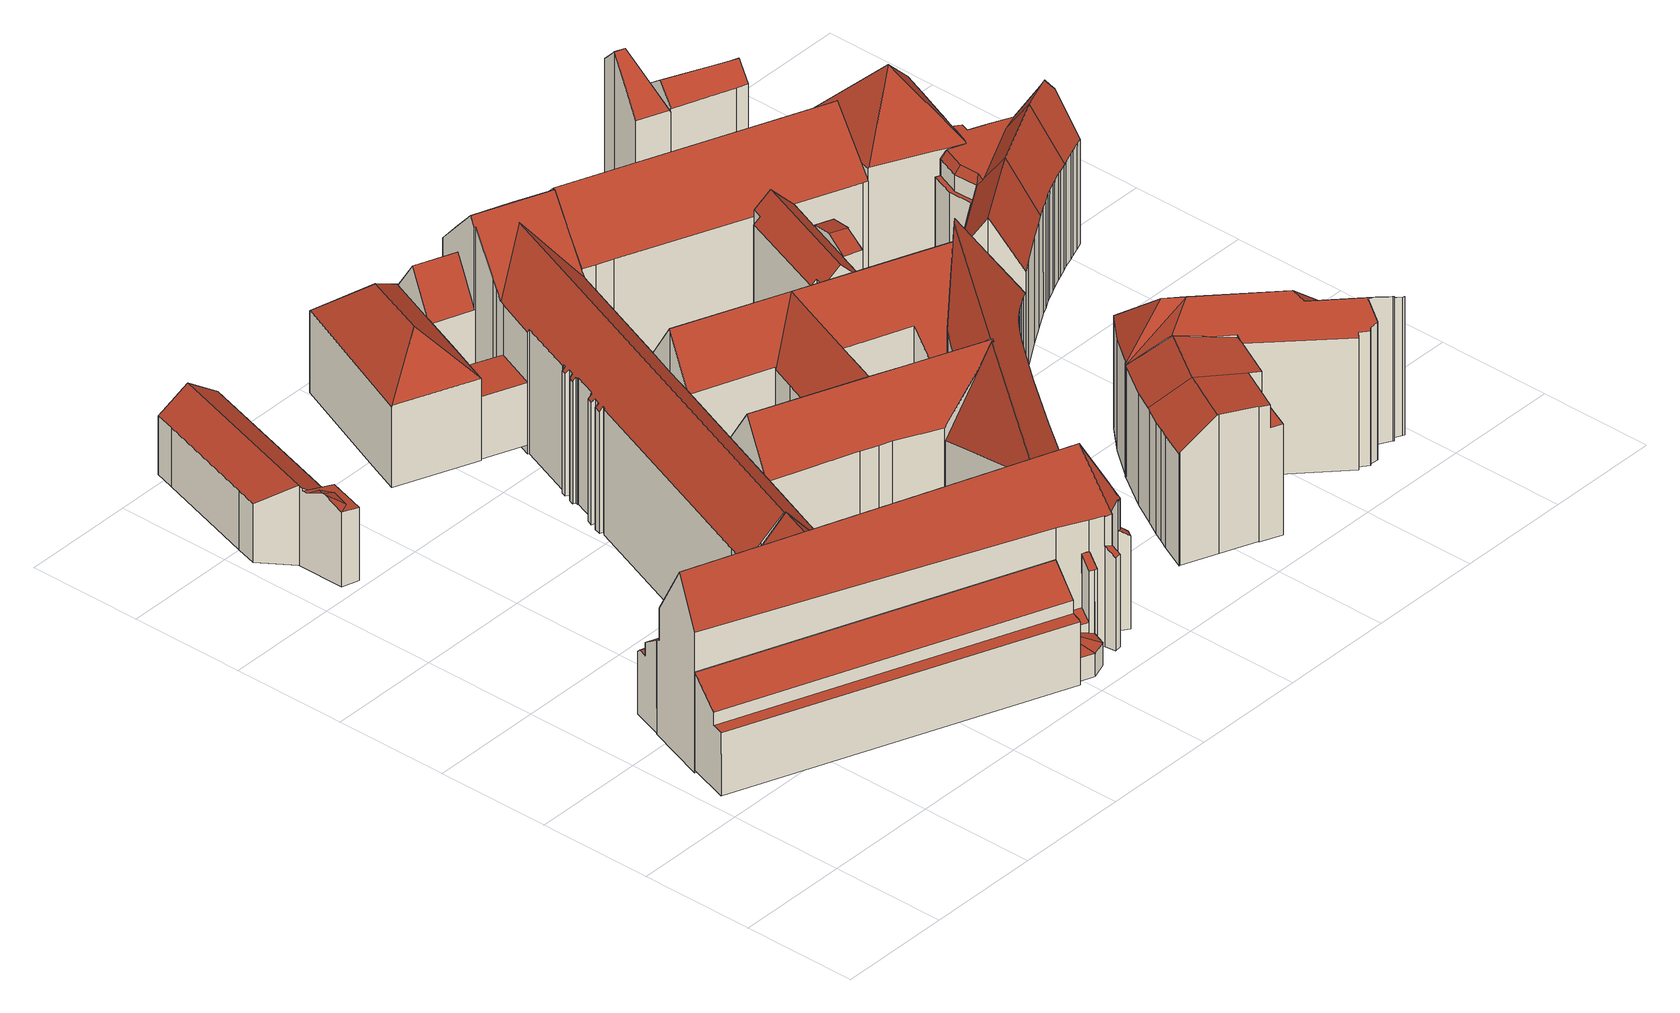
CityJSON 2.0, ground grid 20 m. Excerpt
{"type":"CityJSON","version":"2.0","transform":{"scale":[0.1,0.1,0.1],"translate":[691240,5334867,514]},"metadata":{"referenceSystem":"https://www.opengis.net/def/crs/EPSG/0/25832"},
"CityObjects":{
"building1":{"type":"Building","attributes":{"Gemeindeschluessel":"09162000","HoeheDach":"533.489","HoeheGrund":"516.725","Methode":"2000","NiedrigsteTraufeDesGebaeudes":"528.035","Geometrietyp2DReferenz":"3000","function":"31001_3000","roofType":"2100","measuredHeight":16.76,"storeysAboveGround":2},"geometry":[{"type":"MultiSurface","lod":"2","boundaries":[[[0,1,2,3,4,5,6]],[[7,8,6,5]],[[9,10,7,5,4]],[[4,3,11,9]],[[12,13,2,1]],[[14,15,10,9,11,16]],[[13,16,11,3,2]],[[15,14,12,1,0,17]],[[0,6,8,17]],[[15,17,8,7,10]],[[14,16,13,12]]],"semantics":{"surfaces":[{"type":"WallSurface"},{"type":"RoofSurface"},{"type":"GroundSurface"}],"values":[0,1,1,0,0,0,1,2,0,0,0]}}]},
"building2":{"type":"Building","attributes":{"Gemeindeschluessel":"09162000","HoeheDach":"534.850","HoeheGrund":"517.092","Methode":"2000","NiedrigsteTraufeDesGebaeudes":"528.630","Geometrietyp2DReferenz":"3000","function":"31001_3000","roofType":"2100","measuredHeight":17.76},"geometry":[{"type":"MultiSurface","lod":"2","boundaries":[[[18,19,20,21]],[[22,23,21,20,24,25]],[[25,24,26,27]],[[22,25,27,28,29]],[[29,30,23,22]],[[30,31,18,21,23]],[[28,31,30,29]],[[19,26,24,20]],[[27,26,19,18,31,28]]],"semantics":{"surfaces":[{"type":"WallSurface"},{"type":"GroundSurface"},{"type":"RoofSurface"}],"values":[0,0,0,1,0,2,0,2,0]}}]},
"building3":{"type":"Building","attributes":{"Gemeindeschluessel":"09162000","HoeheDach":"544.550","HoeheGrund":"516.346","Methode":"2000","NiedrigsteTraufeDesGebaeudes":"534.597","Geometrietyp2DReferenz":"3000","function":"31001_3000","roofType":"3100","measuredHeight":28.2},"geometry":[{"type":"MultiSurface","lod":"2","boundaries":[[[32,33,34,35]],[[36,37,38,39,40,41]],[[42,43,44,45]],[[42,45,37,36,46,47,32,35]],[[46,48,49,47]],[[50,51,52,53]],[[46,36,41,54,48]],[[55,54,41,40,56]],[[57,39,38,44,43]],[[52,51,49,48,54,55]],[[45,44,38,37]],[[34,33,50,53]],[[57,56,40,39]],[[32,47,49,51,50,33]],[[42,35,34,53,52,55,56,57,43]]],"semantics":{"surfaces":[{"type":"WallSurface"},{"type":"GroundSurface"},{"type":"RoofSurface"}],"values":[0,0,0,1,0,0,0,2,2,2,0,2,0,0,0]}}]},
"building4":{"type":"Building","attributes":{"name":"Heilig Kreuz","Gemeindeschluessel":"09162000","HoeheDach":"531.950","HoeheGrund":"516.737","Methode":"2000","NiedrigsteTraufeDesGebaeudes":"527.377","Geometrietyp2DReferenz":"3000","function":"31001_3000","roofType":"3100","measuredHeight":15.21,"storeysAboveGround":2},"geometry":[{"type":"MultiSurface","lod":"2","boundaries":[[[58,59,60,61]],[[62,63,64,65,66,67]],[[68,69,70]],[[71,72,73,74,75]],[[76,59,58,77,67,66,68,70,78]],[[79,80,81,82]],[[59,76,83,60]],[[74,84,81,80,85,75]],[[86,87,64,63]],[[88,62,67,77,89]],[[73,69,68,65,64,87,90,84,74]],[[77,58,61,89]],[[76,78,83]],[[71,75,85,91]],[[92,90,87,86]],[[62,88,72,71,91,79,82,92,86,63]],[[91,85,80,79]],[[88,89,61,60,83,78,70,69,73,72]],[[68,66,65]],[[92,82,81,84,90]]],"semantics":{"surfaces":[{"type":"RoofSurface"},{"type":"WallSurface"},{"type":"GroundSurface"}],"values":[0,1,1,1,0,1,0,0,1,1,0,0,0,1,1,2,1,1,1,1]}}]},
"building5":{"type":"Building","attributes":{"name":"Deutsches Jagd- und Fischereimuseum","Gemeindeschluessel":"09162000","HoeheDach":"550.300","HoeheGrund":"516.483","Methode":"2000","NiedrigsteTraufeDesGebaeudes":"531.780","Geometrietyp2DReferenz":"3000","function":"31001_3000","roofType":"3100","measuredHeight":33.82,"storeysAboveGround":2},"geometry":[{"type":"MultiSurface","lod":"2","boundaries":[[[93,94,95,96,97,98,99]],[[100,101,102,103,104,105,106,107]],[[108,34,53,109]],[[110,111,112,113]],[[114,115,116,117]],[[118,112,111,119]],[[120,121,122]],[[114,123,124,115]],[[125,2,126,127]],[[128,104,103,129]],[[125,130,107,106,131,132,2]],[[133,134,135,136,137]],[[138,102,101,139]],[[140,93,99,141,135,134]],[[142,117,116,143,144,145]],[[146,147,133,137,148,149]],[[150,151,152,126]],[[111,34,108,119]],[[93,140,147,146,153,154,155,138,139,156,130,125,127,157,110,113,158,159,123,114,117,142,160,94]],[[132,131,161,151,150]],[[162,163,104,128]],[[164,165,166,167,168,169]],[[156,100,107,130]],[[170,171,162,128,129]],[[165,172,166]],[[169,173,174]],[[154,153,175,163,162,171]],[[174,173,122]],[[176,141,99,98,105]],[[160,177,95,94]],[[146,149,175,153]],[[96,95,177,145,144]],[[158,178,179,159]],[[123,159,179,124]],[[150,126,2,132]],[[138,155,170,129,103,102]],[[104,163,175,149,148,176,105]],[[154,171,170,155]],[[151,161,121,120,180]],[[157,127,126,152,43]],[[140,134,133,147]],[[135,141,176,136]],[[139,101,100,156]],[[53,167,166,109]],[[165,164,169]],[[179,178,181,182,172,165,169,174,122,121,161,131,106,105,124]],[[144,143,97,96]],[[118,182,181,112]],[[122,173,169,168,183,120]],[[98,97,143,116,115,124,105]],[[157,43,57,183,168,167,53,34,111,110]],[[180,57,43,152,151]],[[158,113,112,181,178]],[[172,182,118,119,108,109,166]],[[142,145,177,160]],[[136,176,148,137]],[[180,120,183,57]]],"semantics":{"surfaces":[{"type":"WallSurface"},{"type":"RoofSurface"},{"type":"GroundSurface"}],"values":[0,1,1,0,0,1,0,0,0,0,0,1,0,0,0,0,0,0,2,0,0,1,0,1,0,0,0,0,1,0,0,1,0,0,1,0,1,0,0,0,0,0,0,0,0,1,0,0,1,1,0,1,0,0,0,0,0]}}]},
"building6":{"type":"Building","attributes":{"Gemeindeschluessel":"09162000","HoeheDach":"531.782","HoeheGrund":"516.264","Methode":"2000","NiedrigsteTraufeDesGebaeudes":"528.289","Geometrietyp2DReferenz":"3000","function":"31001_3000","roofType":"1000","measuredHeight":15.52,"storeysAboveGround":3},"geometry":[{"type":"MultiSurface","lod":"2","boundaries":[[[184,185,186,187,188]],[[188,112,111,184]],[[187,189,190,191,112,188]],[[192,193,191,190]],[[186,194,189,187]],[[184,111,193,192,195,185]],[[185,195,194,186]],[[190,189,194,195,192]],[[112,191,193,111]]],"semantics":{"surfaces":[{"type":"GroundSurface"},{"type":"WallSurface"},{"type":"RoofSurface"}],"values":[0,1,1,1,1,1,1,2,2]}}]},
"building7":{"type":"Building","attributes":{"Gemeindeschluessel":"09162000","HoeheDach":"534.592","HoeheGrund":"517.083","Methode":"2000","NiedrigsteTraufeDesGebaeudes":"521.293","Geometrietyp2DReferenz":"3000","function":"31001_3000","roofType":"2100","measuredHeight":17.51},"geometry":[{"type":"MultiSurface","lod":"2","boundaries":[[[196,197,198,199,200]],[[199,198,201,202,203]],[[204,205,206,207]],[[208,209,210,28]],[[198,206,205,211,201]],[[209,212,210]],[[207,206,198,197]],[[196,208,28,27,204,207,197]],[[203,202,213,214]],[[28,210,212,214,213,215,27]],[[204,27,215,216,211,205]],[[209,217,214,212]],[[202,201,211,216]],[[208,196,200,217,209]],[[217,200,199,203,214]],[[202,216,215,213]]],"semantics":{"surfaces":[{"type":"WallSurface"},{"type":"RoofSurface"},{"type":"GroundSurface"}],"values":[0,0,0,0,1,1,0,2,0,0,0,1,0,0,1,1]}}]},
"building8":{"type":"Building","attributes":{"Gemeindeschluessel":"09162000","HoeheDach":"531.790","HoeheGrund":"516.240","Methode":"2000","NiedrigsteTraufeDesGebaeudes":"531.790","Geometrietyp2DReferenz":"3000","function":"31001_3071","roofType":"1000","measuredHeight":15.55,"storeysAboveGround":3},"geometry":[{"type":"MultiSurface","lod":"2","boundaries":[[[112,218,219,220]],[[221,222,220,219,223,224]],[[225,224,223,226]],[[226,223,219,218]],[[227,228,225,226,218,112]],[[221,224,225,228]],[[222,221,228,227]],[[222,227,112,220]]],"semantics":{"surfaces":[{"type":"WallSurface"},{"type":"GroundSurface"},{"type":"RoofSurface"}],"values":[0,1,0,0,2,0,0,0]}}]},
"building9":{"type":"Building","attributes":{"name":"Polizeipräsidium München Kriminalfachdezernat 9 und 10","Gemeindeschluessel":"09162000","HoeheDach":"546.770","HoeheGrund":"514.485","Methode":"2000","NiedrigsteTraufeDesGebaeudes":"530.294","Geometrietyp2DReferenz":"3000","function":"31001_3071","roofType":"3100","measuredHeight":32.28,"storeysAboveGround":4},"geometry":[{"type":"MultiSurface","lod":"2","boundaries":[[[229,230,231,232]],[[233,234,230,229]],[[235,236,234,233]],[[237,49,238,239,240,241,242,243,244,245,246,247,248,249]],[[250,251,252,253]],[[254,238,49,255]],[[256,257,258,259]],[[260,261,262,263]],[[264,241,240,265]],[[266,267,268,269]],[[270,271,272,273]],[[274,275,276,277]],[[273,272,278,279]],[[280,281,282,283]],[[284,285,286,287]],[[288,289,237,249,290,291]],[[292,293,294,287,286,295]],[[296,297,298,299,300]],[[301,302,303,304,305,306,307,308]],[[309,244,243,310]],[[311,285,284,312,277,276]],[[310,243,242,313]],[[314,315,316,317]],[[317,316,318,319]],[[320,295,286,285,311,276,275,321,322,323,324]],[[325,326,327,328]],[[255,49,237,289]],[[329,283,282,330,296,300,331]],[[269,268,332,333]],[[247,246,292,295,320,324,330,282,281,304,303]],[[334,335,336,337]],[[338,339,326,325]],[[340,239,238,254]],[[341,342,335,334]],[[337,336,236,235]],[[290,249,248,247,303,302,301,278,272,271,343,344,231,230,234,236,336,335,342,332,268,267,262,261,252,251,345,258,257,318,316,315,327,326,339,346]],[[279,278,301,308]],[[305,304,281,280]],[[313,242,241,264]],[[347,344,343,348]],[[265,240,239,340]],[[333,332,342,341]],[[328,327,315,314]],[[348,343,271,270]],[[349,345,251,250]],[[300,299,350,351,352,331]],[[263,262,267,266]],[[259,258,345,349]],[[353,322,321,275,274,354,355,351,350]],[[309,356,357,293,292,246,245,244]],[[358,346,339,338]],[[291,290,346,358]],[[298,353,350,299]],[[330,324,323,322,353,298,297,296]],[[253,252,261,260]],[[232,231,344,347]],[[287,294,293,357,356,309,310,313,264,265,340,254,255,289,288,291,358,338,325,328,314,317,319,256,259,349,250,253,260,263,266,269,333,341,334,337,235,233,229,232,347,348,270,273,279,308,307,306,305,280,283,329,331,352,351,355,354,274,277,312,284]],[[319,318,257,256]]],"semantics":{"surfaces":[{"type":"WallSurface"},{"type":"RoofSurface"},{"type":"GroundSurface"}],"values":[0,0,0,1,0,0,0,0,0,0,0,0,0,0,0,0,0,1,0,0,0,0,0,0,1,0,0,0,0,1,0,0,0,0,0,1,0,0,0,0,0,0,0,0,0,0,0,0,0,0,0,0,1,0,0,0,2,0]}}]},
"building10":{"type":"Building","attributes":{"Gemeindeschluessel":"09162000","HoeheDach":"520.965","HoeheGrund":"516.690","Methode":"1000","NiedrigsteTraufeDesGebaeudes":"520.965","Geometrietyp2DReferenz":"3000","function":"31001_3071","roofType":"1000","measuredHeight":4.28,"storeysAboveGround":1},"geometry":[{"type":"MultiSurface","lod":"2","boundaries":[[[359,360,361,362]],[[363,364,365,366,367,368]],[[367,369,360,359,370,368]],[[362,361,365,364]],[[364,363,368,370,359,362]],[[366,365,361,360,369,367]]],"semantics":{"surfaces":[{"type":"WallSurface"},{"type":"GroundSurface"},{"type":"RoofSurface"}],"values":[0,0,0,0,1,2]}}]},
"building11":{"type":"Building","attributes":{"Gemeindeschluessel":"09162000","HoeheDach":"538.267","HoeheGrund":"516.180","Methode":"1000","NiedrigsteTraufeDesGebaeudes":"530.856","Geometrietyp2DReferenz":"3000","function":"31001_3071","roofType":"3200","measuredHeight":22.09,"storeysAboveGround":4},"geometry":[{"type":"MultiSurface","lod":"2","boundaries":[[[371,372,373,374,375,376]],[[377,378,376,375,374,379,380,381]],[[371,376,378,382]],[[382,378,377,383]],[[380,379,384,385,386,387,388]],[[377,381,389]],[[390,391,373,372,371,382,383,392,393,394,395,396,397,398]],[[373,391,390,398,385,384,379,374]],[[399,389,381,380,388,400,401]],[[386,385,398,397,396,387]],[[401,400,388,387,396,395,394,393]],[[392,383,377,389,399,401,393]]],"semantics":{"surfaces":[{"type":"WallSurface"},{"type":"RoofSurface"},{"type":"GroundSurface"}],"values":[0,1,0,0,1,1,2,0,1,0,0,0]}}]},
"building12":{"type":"Building","attributes":{"Gemeindeschluessel":"09162000","HoeheDach":"527.562","HoeheGrund":"516.220","Methode":"1000","NiedrigsteTraufeDesGebaeudes":"527.562","Geometrietyp2DReferenz":"3000","function":"31001_3071","roofType":"1000","measuredHeight":11.34,"storeysAboveGround":3},"geometry":[{"type":"MultiSurface","lod":"2","boundaries":[[[402,403,404,405]],[[382,406,407,371]],[[404,403,407,406]],[[405,404,406,382]],[[371,407,403,402]],[[382,371,402,405]]],"semantics":{"surfaces":[{"type":"WallSurface"},{"type":"RoofSurface"},{"type":"GroundSurface"}],"values":[0,0,1,0,0,2]}}]},
"building13":{"type":"Building","attributes":{"Gemeindeschluessel":"09162000","HoeheDach":"544.495","HoeheGrund":"514.485","Methode":"2000","NiedrigsteTraufeDesGebaeudes":"526.403","Geometrietyp2DReferenz":"3000","function":"31001_3071","roofType":"3100","measuredHeight":30.01,"storeysAboveGround":6},"geometry":[{"type":"MultiSurface","lod":"2","boundaries":[[[408,409,410,411]],[[412,413,414,415,416,417]],[[418,419,420,421,422,423]],[[424,425,426,427,428,429,430,431,432,433,434,435,436,413,412,417,437]],[[436,435,434,438,408,411,439,413]],[[437,417,416,264,440,265]],[[441,442,443,309,444,310]],[[423,445,446,447,448,418]],[[449,450,451,452]],[[453,450,449,454,455,456]],[[457,458,459,460,461,462,463,464]],[[439,465,466,467,468,469,470,471,472,413]],[[473,428,427,474]],[[313,475,441,310]],[[476,477,478,469,468,467]],[[479,480,481,426,425,424,437,265]],[[415,482,264,416]],[[410,483,484,485,466,465,439,411]],[[474,427,426,481]],[[486,470,487,488,448,447,489,451,450,453,456,490,491,443,442]],[[492,461,460,493,475,313]],[[469,420,419,418,448,488,487,470]],[[493,460,459,470,486,442,441,475]],[[494,490,456,455]],[[433,495,496,497,409,408,438,434]],[[415,414,498,499,500,482]],[[489,447,446,501,452,451]],[[413,472,471,470,459,458,457,498,414]],[[445,423,422,421,478,477,476,485,484,483,410,409,497,496,495,502,503,504,505,473,474,481,480,479,265,440,264,482,500,499,464,463,462,461,492,313,310,444,309,506,494,455,454,449,452,501,446]],[[503,502,495,433,432,431]],[[499,498,457,464]],[[476,467,466,485]],[[491,490,494,506,309,443]],[[421,420,469,478]],[[505,504,503,431,430,429,428,473]]],"semantics":{"surfaces":[{"type":"WallSurface"},{"type":"RoofSurface"},{"type":"GroundSurface"}],"values":[0,1,0,1,1,0,0,0,0,0,0,1,0,0,0,0,0,0,0,1,0,1,1,0,0,0,0,1,2,0,0,0,0,0,0]}}]},
"building14":{"type":"Building","attributes":{"Gemeindeschluessel":"09162000","HoeheDach":"544.460","HoeheGrund":"515.930","Methode":"2000","NiedrigsteTraufeDesGebaeudes":"530.981","Geometrietyp2DReferenz":"3000","function":"31001_3071","roofType":"3100","measuredHeight":28.53,"storeysAboveGround":5},"geometry":[{"type":"MultiSurface","lod":"2","boundaries":[[[507,508,509,510]],[[511,512,513,514]],[[515,516,517,518]],[[519,520,512,511]],[[521,522,523,524,525,526,509,508]],[[527,528,529,530]],[[531,532,533,521,508,507]],[[509,526,525,524,534,535,536,510]],[[537,538,539,540,541,542]],[[533,543,544,513,512,520,545,546,547,517,516,548,549,550,551,552,553,554,529,528,538,537,542,555,556,557,558,522,521]],[[559,553,552,560]],[[561,548,516,515]],[[562,563,518,517,547,546]],[[539,538,528,527]],[[527,530,564,559,560,565,566,567,561,515,518,563,562,568,519,511,514,569,570,532,531,507,510,536,535,534,571,572,573,574,575,576,577,578,579,580,541,540,539]],[[574,573,558,557,581,575]],[[570,569,544,543,533,532]],[[582,556,555,580,579,578]],[[524,523,522,558,573,572,571,534]],[[514,513,544,569]],[[567,549,548,561]],[[562,546,545,568]],[[564,554,553,559]],[[568,545,520,519]],[[557,556,582,583,584,581]],[[566,565,560,552,551,550]],[[581,584,583,577,576,575]],[[566,550,549,567]],[[580,555,542,541]],[[530,529,554,564]],[[577,583,582,578]]],"semantics":{"surfaces":[{"type":"WallSurface"},{"type":"RoofSurface"},{"type":"GroundSurface"}],"values":[0,0,0,0,1,0,0,0,0,1,0,0,0,0,2,0,0,0,0,0,0,0,0,0,1,0,0,0,0,0,0]}}]},
"building15":{"type":"Building","attributes":{"Gemeindeschluessel":"09162000","HoeheDach":"542.650","HoeheGrund":"517.340","Methode":"2000","NiedrigsteTraufeDesGebaeudes":"537.550","Geometrietyp2DReferenz":"3000","function":"31001_9998","roofType":"3100","measuredHeight":25.31,"storeysAboveGround":6},"geometry":[{"type":"MultiSurface","lod":"2","boundaries":[[[585,586,587]],[[588,589,590,591]],[[592,593,594,595,596]],[[597,598,599,600,601,602,603]],[[604,605,606,607]],[[608,609,610,611]],[[612,613,614,615]],[[616,617,601,618]],[[619,598,597,620]],[[621,622,623,624]],[[591,590,625,626]],[[588,607,606,627,589]],[[618,601,600,628]],[[587,586,629,630]],[[631,599,598,619]],[[624,623,609,608]],[[632,633,585,587]],[[632,620,597,603,633]],[[601,617,634,625,590,589,627,602]],[[631,611,610,628,600,599]],[[610,609,623,622,616,618,628]],[[592,596,613,612]],[[630,629,635,636]],[[621,624,608,611,631,619,620,632,587,630,636,637,593,592,612,615,604,607,588,591,626,638]],[[585,633,603,602,595,594,639,635,629,586]],[[621,638,634,617,616,622]],[[626,625,634,638]],[[636,635,639,637]],[[602,627,606,605,614,613,596,595]],[[615,614,605,604]],[[637,639,594,593]]],"semantics":{"surfaces":[{"type":"WallSurface"},{"type":"RoofSurface"},{"type":"GroundSurface"}],"values":[0,0,0,1,0,0,0,0,0,0,0,0,0,0,0,0,0,0,1,0,1,0,0,2,1,0,0,0,1,0,0]}}]},
"building16":{"type":"Building","attributes":{"Gemeindeschluessel":"09162000","HoeheDach":"541.660","HoeheGrund":"515.800","Methode":"2000","NiedrigsteTraufeDesGebaeudes":"537.710","Geometrietyp2DReferenz":"3000","function":"31001_3071","roofType":"3100","measuredHeight":25.86,"storeysAboveGround":7},"geometry":[{"type":"MultiSurface","lod":"2","boundaries":[[[640,641,642,643,644]],[[645,646,647,648]],[[649,650,651,652]],[[653,640,644,654]],[[655,656,657,658,659,660,661,662,663,649,652,664,665,666,667,645,648,668,669]],[[642,669,668,648,647,670,643]],[[669,642,641,655]],[[664,671,672,665]],[[659,673,674,660]],[[658,657,653,654,675,673,659]],[[654,644,643,670,676,675]],[[677,678,679,680,672,671,651,650]],[[680,681,667,666,665,672]],[[652,651,671,664]],[[662,678,677,663]],[[661,660,674,679,678,662]],[[667,681,646,645]],[[657,656,655,641,640,653]],[[663,677,650,649]],[[674,673,675,676,670,647,646,681,680,679]]],"semantics":{"surfaces":[{"type":"RoofSurface"},{"type":"WallSurface"},{"type":"GroundSurface"}],"values":[0,1,1,0,2,1,1,1,1,1,1,0,1,1,1,1,1,1,1,0]}}]},
"building17":{"type":"Building","attributes":{"Gemeindeschluessel":"09162000","HoeheDach":"546.876","HoeheGrund":"515.770","Methode":"1000","NiedrigsteTraufeDesGebaeudes":"537.731","Geometrietyp2DReferenz":"3000","function":"31001_3071","roofType":"3100","measuredHeight":31.11,"storeysAboveGround":4},"geometry":[{"type":"MultiSurface","lod":"2","boundaries":[[[682,683,684,685,686,687,688,689,690,691,692]],[[693,694,695,696]],[[688,697,698,699,700,689]],[[701,699,698,697,702,703,667,665,704,705,706,707,708,709,710,711,693,696]],[[703,686,685,667]],[[692,691,712,708,707,706]],[[709,713,714,710]],[[667,685,684,665]],[[665,684,683,704]],[[699,701,696,695,715,700]],[[708,712,713,709]],[[705,682,692,706]],[[710,714,716,711]],[[702,697,688,687,686,703]],[[711,716,694,693]],[[704,683,682,705]],[[690,689,700,715,695,694,716,714,713,712,691]]],"semantics":{"surfaces":[{"type":"RoofSurface"},{"type":"WallSurface"},{"type":"GroundSurface"}],"values":[0,1,1,2,1,1,1,1,1,1,1,1,1,1,1,1,0]}}]},
"building18":{"type":"Building","attributes":{"Gemeindeschluessel":"09162000","HoeheDach":"544.884","HoeheGrund":"517.230","Methode":"2000","NiedrigsteTraufeDesGebaeudes":"537.517","Geometrietyp2DReferenz":"3000","function":"31001_2000","roofType":"2100","measuredHeight":27.65,"storeysAboveGround":6},"geometry":[{"type":"MultiSurface","lod":"2","boundaries":[[[717,718,719,720]],[[721,722,723,724,725]],[[726,727,728,729]],[[730,731,723,722]],[[732,733,734,735]],[[736,737,733,732]],[[738,739,734,733,737,740]],[[741,742,743,744]],[[745,746,747,748]],[[749,750,751,752]],[[753,754,731,730]],[[755,590,756,757]],[[748,747,752,751]],[[718,717,754,753]],[[758,759,760,761]],[[762,763,746,745]],[[764,738,740,765]],[[721,725,766,767]],[[768,769,770,726]],[[770,727,726]],[[728,727,770,769,771,772,773,774,766,725,724,775,776,764,777,756,590]],[[778,779,757,756,777]],[[776,775,780,781,744]],[[779,778,759,758]],[[771,769,768,782]],[[750,719,718,753,730,722,721,767,783,784,785,782,768,726,729,755,757,779,758,761,786,736,732,735,787,742,741,788,762,745,748,751]],[[736,786,765,740,737]],[[741,744,781,788]],[[783,774,773,784]],[[784,773,772,785]],[[785,772,771,782]],[[750,749,720,719]],[[728,590,755,729]],[[778,777,764,765,760,759]],[[787,789,743,742]],[[749,752,747,746,763,780,775,724,723,731,754,717,720]],[[761,760,765,786]],[[767,766,774,783]],[[787,735,734,739,789]],[[776,744,743,789,739,738,764]],[[762,788,781,780,763]]],"semantics":{"surfaces":[{"type":"WallSurface"},{"type":"RoofSurface"},{"type":"GroundSurface"}],"values":[0,0,0,0,0,0,1,0,0,0,0,0,0,0,0,0,1,0,0,0,1,0,1,0,0,2,0,0,0,0,0,0,0,1,0,1,0,0,0,1,0]}}]},
"building19":{"type":"Building","attributes":{"Gemeindeschluessel":"09162000","HoeheDach":"544.270","HoeheGrund":"515.750","Methode":"2000","NiedrigsteTraufeDesGebaeudes":"534.750","Geometrietyp2DReferenz":"3000","function":"31001_3071","roofType":"3100","measuredHeight":28.52,"storeysAboveGround":5},"geometry":[{"type":"MultiSurface","lod":"2","boundaries":[[[790,791,792,793]],[[794,795,796,797]],[[798,799,800,801]],[[802,803,804,805,806]],[[807,808,809,810]],[[811,812,813,814]],[[815,813,812,816,817,818,819]],[[820,821,800,799,822,823,824,825,826,827,828,829]],[[830,831,832,833,834,835]],[[802,806,836,837]],[[838,816,812,811]],[[797,796,839,840]],[[841,842,843,844]],[[834,845,846,847,848,849,850,792,791,835]],[[851,852,853,854]],[[855,856,794,797,840,841,844,807,810,838,811,814,857,831,830,790,793,858,859,860,861,862,863,864,798,801,803,802,837,865,866,867,851,854]],[[863,823,822,864]],[[803,801,800,821,804]],[[840,839,842,841]],[[814,813,815,857]],[[834,833,868,845]],[[856,869,795,794]],[[818,870,820,829]],[[817,809,808,843,842,839,796,795,869,871,872,870,818]],[[845,868,873,846]],[[867,874,852,851]],[[868,828,827,873]],[[838,810,809,817,816]],[[861,825,824,862]],[[858,850,849,859]],[[872,853,852,874,875,876,836,806,805,870]],[[830,835,791,790]],[[861,860,848,847,877,826,825]],[[866,875,874,867]],[[837,836,876,865]],[[844,843,808,807]],[[855,854,853,872,871]],[[870,805,804,821,820]],[[859,849,848,860]],[[862,824,823,863]],[[831,857,815,819,832]],[[832,819,818,829,868,833]],[[793,792,850,858]],[[855,871,869,856]],[[865,876,875,866]],[[846,873,877,847]],[[829,828,868]],[[827,826,877,873]],[[864,822,799,798]]],"semantics":{"surfaces":[{"type":"WallSurface"},{"type":"RoofSurface"},{"type":"GroundSurface"}],"values":[0,0,0,0,0,0,1,1,0,0,0,0,0,1,0,2,0,0,0,0,0,0,1,1,0,0,1,0,0,0,1,0,0,0,0,0,0,1,0,0,0,1,0,0,0,0,1,1,0]}}]},
"building20":{"type":"Building","attributes":{"Gemeindeschluessel":"09162000","HoeheDach":"541.350","HoeheGrund":"515.950","Methode":"2000","NiedrigsteTraufeDesGebaeudes":"533.276","Geometrietyp2DReferenz":"3000","function":"31001_9998","roofType":"3200","measuredHeight":25.4,"storeysAboveGround":6},"geometry":[{"type":"MultiSurface","lod":"2","boundaries":[[[878,879,880,881]],[[882,883,884,885,886,887,888]],[[889,890,891,892]],[[881,893,894,883,882,888,895,896,889,892,897,878]],[[887,898,899,890,889,896,895,888]],[[900,901,891,890,899]],[[886,885,884,902,903,880,879,901,900]],[[901,879,878,897,892,891]],[[881,880,903,893]],[[883,894,893,903,902,884]],[[886,900,899,898,887]]],"semantics":{"surfaces":[{"type":"WallSurface"},{"type":"GroundSurface"},{"type":"RoofSurface"}],"values":[0,0,0,1,0,2,2,0,0,0,2]}}]},
"building21":{"type":"Building","attributes":{"Gemeindeschluessel":"09162000","HoeheDach":"550.620","HoeheGrund":"515.720","Methode":"2000","NiedrigsteTraufeDesGebaeudes":"538.710","Geometrietyp2DReferenz":"3000","function":"31001_3071","roofType":"4000","measuredHeight":34.9,"storeysAboveGround":4},"geometry":[{"type":"MultiSurface","lod":"2","boundaries":[[[904,905,906,907,908,909]],[[910,908,907,911]],[[912,825,913,914,915,916,917,918]],[[919,911,907,906,920,921,922]],[[905,904,923,924,925,916,915,914,913,926,927,928,929,930,931,921,920,906]],[[925,932,917,916]],[[928,927,926,913,825,933,934,935,936,929]],[[936,937,938,931,930,929]],[[924,939,932,925]],[[935,910,911,919,922,938,937,936]],[[934,933,825,912,918,910,935]],[[923,940,939,924]],[[931,938,922,921]],[[904,909,940,923]],[[918,917,932,939,940,909,908,910]]],"semantics":{"surfaces":[{"type":"WallSurface"},{"type":"RoofSurface"},{"type":"GroundSurface"}],"values":[0,1,0,0,2,0,0,0,0,1,1,0,0,0,1]}}]},
"building22":{"type":"Building","attributes":{"Gemeindeschluessel":"09162000","HoeheDach":"536.847","HoeheGrund":"515.850","Methode":"1000","NiedrigsteTraufeDesGebaeudes":"533.893","Geometrietyp2DReferenz":"3000","function":"31001_9998","roofType":"3100","measuredHeight":21,"storeysAboveGround":6},"geometry":[{"type":"MultiSurface","lod":"2","boundaries":[[[941,942,943,944,945,946,947,948]],[[949,950,951,952]],[[948,947,946,953,954,955,956,957]],[[958,943,942,959]],[[960,944,943,958]],[[954,953,961,962]],[[945,951,950,961,953,946]],[[952,963,960,958,959,964,957,956,955,954,962,949]],[[964,959,942,941,948,957]],[[962,961,950,949]],[[944,960,963,952,951,945]]],"semantics":{"surfaces":[{"type":"RoofSurface"},{"type":"WallSurface"},{"type":"GroundSurface"}],"values":[0,1,1,1,1,1,0,2,1,1,1]}}]}
},
"vertices":[
[82,461,27],[64,408,27],[64,408,195],[75,440,171],[75,440,146],[81,456,146],[82,461,141],[255,395,146],[257,401,140],[247,375,146],[248,377,146],[247,375,171],[234,343,27],[234,343,195],[235,343,27],[248,377,27],[235,343,195],[257,401,27],
[572,32,146],[572,32,170],[8,247,170],[8,247,146],[1,227,31],[1,227,146],[26,300,209],[26,300,31],[592,84,209],[592,84,31],[567,18,31],[563,10,31],[563,10,146],[567,18,146],
[383,353,24],[383,353,206],[361,295,206],[361,295,24],[282,391,24],[257,401,24],[257,401,206],[266,398,215],[266,398,237],[282,391,258],[235,343,24],[235,343,206],[248,377,206],[248,377,24],[322,376,24],[367,359,24],[322,376,303],[367,359,246],[374,356,215],[374,356,237],[352,298,237],[352,298,215],[320,377,305],[298,319,305],[244,340,237],[244,340,215],
[61,1013,161],[72,1047,161],[40,1040,180],[40,1038,179],[69,995,27],[92,1072,27],[92,1072,134],[89,1061,134],[89,1061,160],[69,995,160],[48,1078,164],[40,1081,170],[40,1081,165],[0,1143,27],[40,1087,27],[40,1087,171],[39,1088,172],[0,1143,134],[60,1066,163],[40,1003,163],[40,1072,165],[67,1362,27],[67,1362,134],[77,1396,134],[77,1396,27],[40,1041,179],[129,1383,172],[11,1180,134],[182,1370,27],[182,1370,134],[39,1003,27],[39,1003,163],[130,1383,171],[11,1180,27],[130,1383,27],
[720,75,25],[736,108,25],[736,108,206],[736,107,206],[736,107,261],[736,106,262],[720,75,263],[592,84,267],[644,63,263],[667,53,262],[667,53,261],[679,49,261],[676,110,363],[41,343,363],[26,300,281],[359,290,206],[350,293,215],[361,295,25],[361,295,178],[522,233,178],[522,233,25],[722,146,25],[722,146,265],[733,117,262],[733,117,25],[521,230,178],[359,290,178],[241,333,239],[241,333,260],[259,327,260],[720,157,25],[720,157,262],[64,408,25],[234,343,196],[234,343,25],[679,49,204],[667,53,208],[26,300,25],[61,400,260],[61,400,201],[726,53,194],[733,64,194],[721,74,205],[717,66,205],[711,64,207],[667,53,25],[644,63,25],[733,64,25],[721,74,261],[751,119,25],[733,117,261],[733,117,207],[751,119,194],[710,64,25],[726,53,25],[711,64,261],[710,64,263],[232,337,201],[232,337,206],[234,343,206],[680,51,25],[681,34,25],[669,33,25],[592,84,25],[235,343,25],[640,188,25],[663,179,25],[752,109,25],[232,337,260],[680,49,204],[680,49,261],[332,300,261],[332,300,260],[350,293,239],[352,298,239],[298,319,306],[286,289,306],[669,33,194],[681,34,194],[350,293,261],[260,327,261],[260,327,260],[680,51,264],[717,66,261],[752,109,194],[640,188,259],[663,179,260],[241,333,215],[522,233,256],[521,230,261],[244,340,239],
[361,295,23],[383,353,23],[420,339,23],[544,290,23],[522,233,23],[544,290,143],[541,283,149],[541,283,178],[380,346,149],[380,346,178],[420,339,143],[383,353,143],
[622,17,31],[632,43,31],[632,43,188],[632,42,73],[622,17,73],[624,46,188],[624,46,95],[624,46,76],[644,63,31],[644,63,206],[637,41,188],[637,41,31],[594,8,31],[594,8,73],[567,18,73],[632,67,206],[583,61,91],[584,62,95],[584,62,92],[592,84,108],[632,67,108],[621,16,73],
[544,290,178],[544,290,22],[522,233,22],[651,216,22],[640,188,22],[580,275,22],[662,244,22],[662,244,178],[580,275,178],[640,188,178],[651,216,178],
[454,925,5],[454,925,227],[457,934,227],[457,934,5],[459,922,5],[459,922,233],[455,912,5],[455,912,234],[322,376,300],[383,353,227],[401,399,227],[451,528,227],[493,638,227],[540,759,227],[560,812,227],[582,868,227],[658,1065,227],[659,1066,227],[619,1158,305],[593,1091,305],[318,378,305],[424,848,5],[424,848,227],[428,858,227],[428,858,5],[383,353,5],[367,359,5],[419,836,5],[419,836,227],[425,834,233],[425,834,5],[434,856,5],[434,856,234],[434,858,233],[434,858,5],[493,638,5],[451,528,5],[436,858,5],[436,858,235],[451,897,235],[451,897,5],[463,938,5],[463,938,231],[501,1036,231],[501,1036,5],[598,1285,5],[598,1285,231],[599,1288,227],[599,1288,5],[498,1037,227],[498,1037,5],[539,1141,5],[539,1141,256],[558,1191,314],[558,1191,5],[726,1239,5],[726,1239,227],[694,1157,322],[694,1157,5],[318,378,5],[322,376,5],[282,392,263],[282,392,5],[661,1071,233],[661,1071,5],[692,1152,5],[692,1152,328],[556,1192,164],[561,1203,181],[575,1241,236],[505,1268,236],[485,1219,163],[527,1110,228],[529,1116,228],[529,1117,228],[534,1129,242],[534,1129,5],[529,1117,5],[529,1116,5],[527,1110,5],[582,868,5],[560,812,5],[660,1265,227],[660,1265,5],[540,759,5],[419,817,5],[419,817,234],[421,822,234],[421,822,5],[415,824,227],[415,824,5],[627,1178,328],[596,1285,231],[593,1286,231],[575,1241,284],[561,1203,328],[274,444,5],[274,444,232],[417,817,232],[417,817,5],[556,1192,5],[556,1192,314],[485,1219,5],[450,897,234],[450,897,5],[446,904,5],[446,904,227],[450,913,227],[450,913,5],[266,423,5],[266,423,233],[401,399,5],[451,902,5],[451,902,233],[465,938,233],[463,932,233],[430,846,233],[257,401,232],[463,932,5],[465,938,5],[430,846,5],[523,1314,168],[523,1314,5],[505,1268,5],[593,1286,168],[596,1285,5],[593,1286,5],[658,1065,5],[659,1066,5],[257,401,5],
[648,453,27],[648,453,70],[728,419,70],[728,419,27],[639,252,27],[662,244,27],[662,244,70],[639,252,70],[580,275,70],[580,275,27],[581,277,70],[581,277,27],
[454,1140,22],[485,1219,22],[523,1314,22],[523,1314,171],[485,1219,171],[454,1140,171],[423,1063,171],[424,1066,171],[524,1315,171],[427,1274,243],[382,1159,243],[424,1066,22],[423,1063,22],[524,1316,170],[524,1317,169],[446,1347,170],[387,1368,171],[387,1367,172],[285,1118,171],[524,1316,22],[524,1315,22],[285,1118,22],[284,1118,22],[307,1174,22],[387,1367,22],[387,1368,22],[446,1347,22],[524,1317,22],[285,1118,170],[307,1174,170],[284,1118,169],
[527,1110,22],[527,1110,136],[498,1037,136],[498,1037,22],[424,1066,136],[454,1140,136],
[846,502,218],[846,502,5],[735,544,5],[735,544,220],[608,531,305],[661,510,305],[630,587,218],[629,585,221],[493,638,222],[472,584,305],[888,553,124],[892,620,218],[892,622,220],[892,622,5],[892,620,5],[888,553,5],[587,476,221],[589,476,221],[597,472,221],[628,461,221],[648,453,222],[691,435,220],[692,434,220],[728,419,218],[851,431,300],[854,432,302],[854,434,305],[852,435,305],[714,489,305],[451,528,218],[853,438,300],[735,545,219],[472,584,5],[560,812,303],[561,813,305],[582,868,219],[561,813,5],[1002,641,5],[1056,684,5],[1056,684,219],[1002,641,305],[851,763,5],[851,763,219],[914,739,218],[914,739,5],[824,774,219],[824,774,5],[756,800,5],[756,800,219],[659,663,218],[675,704,219],[676,705,219],[676,706,221],[676,706,5],[676,705,5],[675,704,5],[659,663,5],[735,546,219],[751,586,218],[764,619,219],[781,663,218],[781,664,219],[750,739,305],[728,684,305],[683,566,305],[648,453,5],[628,461,5],[540,759,220],[764,619,5],[781,663,5],[781,664,5],[587,476,5],[589,476,5],[597,472,5],[629,585,5],[735,545,5],[735,546,5],[751,586,5],[696,760,305],[803,719,305],[941,665,305],[963,720,219],[726,812,219],[718,815,219],[676,707,5],[676,707,221],[726,812,5],[854,432,5],[854,434,5],[853,438,5],[646,628,218],[646,628,5],[630,587,5],[963,720,5],[851,431,5],[728,419,5],[692,434,5],[691,435,5],[718,815,5],
[640,188,19],[640,188,290],[651,216,279],[651,216,19],[732,160,19],[732,160,206],[721,146,206],[721,146,19],[899,394,19],[899,394,225],[834,307,221],[834,307,19],[728,163,19],[728,163,212],[651,183,305],[848,431,305],[752,421,216],[728,419,195],[709,367,216],[662,244,267],[1093,582,19],[1093,582,181],[1070,565,191],[1070,565,19],[651,183,19],[663,179,19],[663,179,289],[728,419,19],[709,367,19],[662,244,19],[1095,629,216],[1116,597,170],[1116,597,19],[1095,629,19],[1084,643,19],[1084,643,238],[719,157,216],[720,157,216],[753,196,214],[755,195,210],[803,263,216],[947,452,223],[968,477,223],[983,493,220],[999,509,216],[1003,512,215],[1025,531,209],[1047,549,200],[1056,684,298],[1039,670,305],[853,437,305],[854,432,299],[1025,531,19],[1003,512,19],[947,452,19],[755,195,19],[803,263,19],[1047,549,19],[999,509,19],[983,493,19],[968,477,19],[753,196,19],[720,157,19],[719,157,19],[752,421,19],[848,431,19],[854,432,19],[853,437,19],[846,502,19],[862,522,19],[883,547,19],[888,553,19],[1039,670,19],[1056,684,19],[846,502,245],[888,553,248],[883,547,247],[862,522,246],
[886,96,238],[886,96,237],[886,96,33],[1087,225,33],[1087,225,282],[1095,218,280],[1095,218,33],[964,243,33],[941,203,33],[941,203,237],[943,207,238],[964,243,236],[948,72,286],[1010,48,279],[1009,46,279],[1026,39,277],[1066,117,277],[993,164,286],[946,73,286],[1019,291,33],[1019,291,250],[1050,261,282],[1050,261,33],[1054,48,33],[1054,48,235],[1046,31,235],[1046,31,33],[1005,304,33],[1005,304,236],[1006,303,237],[1006,303,33],[1084,106,235],[1084,106,275],[1066,117,235],[1010,48,33],[948,72,33],[1082,103,33],[1082,103,235],[1080,104,235],[1080,104,33],[1125,190,276],[1125,190,33],[1055,256,286],[1026,39,235],[907,141,236],[907,141,33],[1009,46,33],[887,96,33],[887,96,238],[1119,176,276],[916,158,236],[916,158,33],[925,175,33],[1119,176,33],[925,175,236],
[983,830,252],[984,830,252],[1000,872,239],[970,884,239],[954,841,252],[985,925,18],[985,925,237],[969,884,237],[969,884,18],[849,786,18],[849,786,238],[912,953,238],[912,953,18],[968,788,239],[938,799,239],[984,830,18],[983,830,18],[968,788,18],[938,799,18],[937,800,18],[914,739,18],[878,753,18],[851,763,18],[859,783,18],[922,949,18],[929,967,18],[955,957,18],[992,943,18],[970,884,18],[1000,872,18],[970,884,237],[922,949,249],[929,967,249],[937,800,238],[914,739,238],[938,799,237],[954,841,237],[859,783,248],[851,763,248],[878,753,277],[955,957,277],[992,943,237],
[682,1063,238],[711,1052,238],[929,967,238],[992,943,238],[1099,901,238],[1103,900,238],[1108,898,238],[1136,983,329],[1135,984,329],[693,1155,329],[661,1071,238],[1159,1071,18],[1159,1071,237],[1165,1067,239],[1165,1067,18],[1108,898,18],[1136,983,18],[1137,986,18],[1137,986,326],[1141,1000,18],[1103,900,18],[1099,901,18],[711,1052,18],[682,1063,18],[661,1071,18],[693,1155,18],[694,1157,18],[726,1239,18],[746,1231,18],[776,1219,18],[694,1157,327],[726,1239,238],[746,1231,238],[1141,1000,311],[776,1219,238],
[1354,64,284],[1354,64,32],[1357,63,32],[1357,63,284],[1300,85,32],[1334,66,32],[1334,66,295],[1310,79,301],[1300,85,300],[1119,176,32],[1119,176,274],[1125,190,280],[1125,190,32],[1336,65,32],[1336,65,295],[1008,307,32],[1008,307,239],[1049,359,235],[1049,359,32],[1007,307,32],[1007,307,238],[1091,309,309],[1086,398,239],[1006,305,238],[1318,183,32],[1212,284,32],[1212,284,236],[1318,183,236],[1375,123,32],[1375,123,235],[1373,121,237],[1373,121,32],[1359,68,279],[1359,68,32],[1376,119,32],[1376,119,236],[1340,72,32],[1340,72,288],[1095,218,32],[1087,225,280],[1087,225,32],[1019,291,32],[1019,291,249],[1006,303,238],[1006,303,32],[1344,150,32],[1344,150,236],[1119,284,309],[1005,304,237],[1283,52,283],[1283,52,32],[1120,176,32],[1120,176,274],[1119,176,273],[1245,56,273],[1251,62,277],[1265,50,277],[1269,53,279],[1233,152,301],[1234,176,309],[1053,258,280],[1050,261,277],[1050,261,32],[1316,177,236],[1314,178,238],[1245,56,32],[1269,53,32],[1265,50,32],[1251,62,32],[1005,304,32],[1088,400,32],[1314,178,32],[1088,400,235],
[1161,751,18],[1161,751,208],[1194,772,208],[1194,772,18],[1333,721,18],[1333,721,211],[1316,713,212],[1316,713,18],[1287,860,18],[1287,860,252],[1316,848,252],[1316,848,18],[1411,805,18],[1397,812,18],[1397,812,295],[1404,809,303],[1411,805,293],[1266,688,18],[1266,688,212],[1254,682,211],[1254,682,18],[1188,642,18],[1188,642,209],[1140,612,209],[1140,612,18],[1117,597,208],[1221,662,209],[1238,673,208],[1216,724,303],[1085,643,303],[1325,818,252],[1357,829,252],[1292,874,252],[1277,884,252],[1271,867,252],[1260,838,252],[1230,850,252],[1213,808,252],[1213,775,252],[1207,759,252],[1056,684,18],[1084,643,18],[1084,643,301],[1059,679,238],[1059,679,208],[1056,684,208],[1418,802,284],[1418,802,18],[1221,662,18],[1307,709,212],[1307,709,18],[1291,701,18],[1291,701,213],[1282,697,213],[1282,697,18],[1204,769,208],[1203,811,208],[1220,854,208],[1212,857,208],[1196,815,208],[1197,774,208],[1385,742,18],[1385,742,209],[1368,736,208],[1368,736,18],[1359,732,18],[1342,725,18],[1117,597,18],[1197,774,18],[1196,815,18],[1212,857,18],[1260,838,18],[1271,867,18],[1277,884,18],[1292,874,18],[1424,757,18],[1412,752,18],[1394,746,18],[1204,769,238],[1342,725,210],[1342,786,303],[1359,732,208],[1361,733,208],[1203,811,238],[1394,746,209],[1412,752,209],[1424,757,209],[1220,854,238],
[1136,1377,20],[1136,1377,204],[1121,1340,201],[1121,1340,20],[1094,1275,20],[1096,1275,20],[1096,1275,193],[1094,1275,196],[1094,1275,197],[1041,1296,197],[1041,1296,20],[1073,1366,20],[1073,1366,272],[1086,1396,239],[1086,1396,20],[1123,1339,20],[1116,1324,20],[1057,1330,20],[1072,1365,20],[1120,1383,20],[1057,1330,235],[1072,1365,274],[1089,1358,274],[1120,1383,239],[1116,1324,196],[1123,1339,198],
[1309,967,17],[1326,1010,17],[1327,1013,17],[1327,1013,255],[1326,1010,258],[1309,967,258],[1216,953,366],[1170,1066,255],[1260,840,254],[1260,838,17],[1260,840,17],[1261,841,17],[1271,867,17],[1271,867,256],[1261,841,255],[1170,1066,254],[1170,1066,17],[1165,1067,17],[1165,1067,247],[1283,908,17],[1286,907,17],[1277,884,17],[1226,851,17],[1212,857,17],[1109,897,17],[1108,898,17],[1129,962,17],[1137,986,17],[1277,884,256],[1226,851,254],[1212,857,255],[1109,897,262],[1108,898,260],[1129,962,254],[1137,986,252],[1286,907,257],[1283,908,261],
[1154,1252,200],[1198,1234,201],[1216,1227,202],[1227,1251,223],[1229,1256,228],[1110,1308,228],[1097,1276,200],[1096,1275,199],[1243,1287,19],[1243,1287,201],[1231,1259,226],[1231,1259,19],[1123,1339,201],[1123,1339,19],[1110,1308,19],[1097,1276,19],[1096,1275,19],[1216,1227,19],[1198,1234,19],[1227,1251,19],[1181,1314,201],[1181,1314,19],[1229,1256,19],[1154,1252,19]
]}
